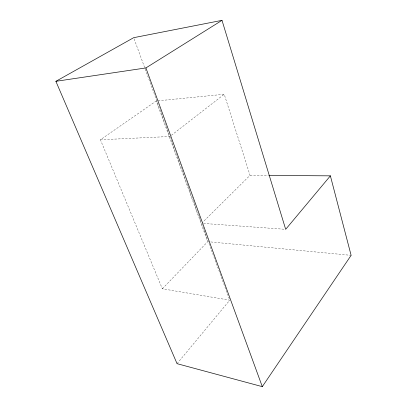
<?xml version="1.0" encoding="UTF-8"?>
<svg xmlns="http://www.w3.org/2000/svg" width="407" height="407" viewBox="0 0 407 407"><rect width="100%" height="100%" fill="white"/><g stroke="black" fill="none" stroke-linecap="round" stroke-linejoin="round"><path stroke-width="0.31" stroke-dasharray="2.04 1.53" d="M177.05 363.67L229.762 300.183L162.347 288.802L100.427 139.779L156.202 101.002L224.232 94.261L250.046 175.315L202.081 222.868M162.347 288.802L207.738 241.651L156.202 101.002M171.357 135.338L224.232 94.261M100.427 139.779L169.861 136.498M250.046 175.315L268.391 175.437M203.525 223.448L285.048 229.289M210.892 241.951L351.119 255.352M134.132 38.869L187.703 185.256M187.922 185.851L201.414 222.715M201.628 223.311L229.543 299.583"/><path stroke-width="0.61" d="M330.382 175.844L285.678 229.334L222.003 20.35L133.7 37.678L55.881 81.319L177.05 363.67L262.296 386.65L351.119 255.352L330.382 175.844L269.022 175.442M55.881 81.319L145.904 67.933L222.003 20.35M145.904 67.933L262.296 386.65"/></g></svg>
